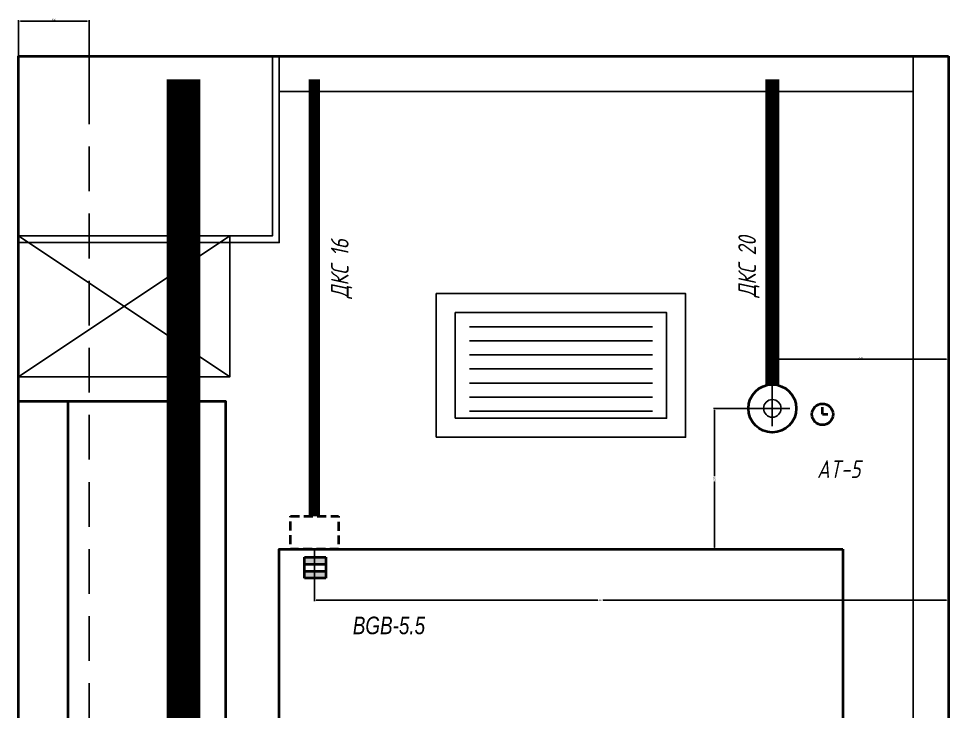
# Model space of a CAD drawing. Header units: millimetres. Extents: x 36689 to 81590, y -49198 to -25401.
# Drawn here: x 54613 to 55933, y -29469 to -28485 of the extents above; entities that cross this region are included whole.
import ezdxf
from ezdxf.enums import TextEntityAlignment as Align

# ---------------------------------------------------------------- set-up
doc = ezdxf.new("R2010")
doc.units = ezdxf.units.MM
doc.header["$PDMODE"] = 34
doc.header["$PDSIZE"] = 25
doc.linetypes.add('DASHED', pattern=[19.05, 12.7, -6.35])
for name, color, linetype in [('01 Черновое', 7, 'Continuous'), ('02 ОВиК', 7, 'Continuous'), ('02 Розетки', 7, 'Continuous'), ('03 Потолок', 7, 'Continuous'), ('04 Лючки', 7, 'Continuous'), ('04 Освещение', 7, 'Continuous'), ('05 Слаботочка', 7, 'Continuous'), ('06 Авт-ка климата', 7, 'Continuous'), ('08 Пож. и техн. сигн.', 7, 'Continuous'), ('10 Перегородки', 7, 'Continuous'), ('11 Привязка размеры', 7, 'Continuous')]:
    doc.layers.add(name, color=color, linetype=linetype)
doc.layers.add('04 Мебель', color=5, linetype='Continuous', true_color=0x0000ff)
doc.styles.add('QCADDimTextStyle', font='txt')
doc.styles.add('textstyle40', font='FreeSerifItalic.ttf', dxfattribs={"width": 0.8})
doc.styles.add('textstyle62', font='', dxfattribs={"width": 0.8})
doc.styles.add('textstyle63', font='', dxfattribs={"width": 0.8})
doc.styles.add('textstyle65', font='', dxfattribs={"width": 0.8})
doc.styles.get('textstyle62').set_extended_font_data('ISOCPEUR', italic=True)
doc.styles.get('textstyle63').set_extended_font_data('ISOCPEUR', italic=True)
doc.styles.get('textstyle65').set_extended_font_data('ISOCPEUR', italic=True)
doc.dimstyles.new('QCADDimStyle', dxfattribs={"dimtxt": 2.5, "dimasz": 2.5, "dimexe": 1.25, "dimexo": 0.625, "dimtad": 1, "dimtoh": 1, "dimdec": 4, "dimzin": 0, "dimdsep": 46, "dimtxsty": 'QCADDimTextStyle', "dimcen": 0.09, "dimadec": 0, "dimazin": 0, "dimtfac": 1, "dimtdec": 4, "dimtofl": 0, "dimtmove": 0, "dimatfit": 3, "dimfxl": 1, "dimtolj": 1, "dimtzin": 0, "dimarcsym": 0})

# ---------------------------------------------------------------- blocks, each defined once
blk = doc.blocks.new('*D52')
at = {"layer": '11 Привязка размеры', "color": 0, "lineweight": -2}
for p, q in [((55682.5, -29038.4), (55599.7, -29038.4)), ((55600.9, -29040.9), (55600.9, -29134.5)), ((55600.9, -29235.9), (55600.9, -29142.2)), ((55782.5, -29238.4), (55599.7, -29238.4))]:
    blk.add_line(p, q, dxfattribs=at)
at = {"layer": '11 Привязка размеры', "color": 0}
for points in [[(55601.3, -29040.9), (55600.5, -29040.9), (55600.9, -29038.4)], [(55600.5, -29235.9), (55601.3, -29235.9), (55600.9, -29238.4)]]:
    blk.add_solid(points, dxfattribs=at)
at = {"layer": 'Defpoints', "color": 0}
for p in [(55683.1, -29038.4), (55600.9, -29238.4), (55783.1, -29238.4)]:
    blk.add_point(p, dxfattribs=at)
at = {"layer": '11 Привязка размеры', "color": 0, "insert": (55600.9, -29138.4), "char_height": 2.5, "attachment_point": 5, "rotation": 90, "style": 'QCADDimTextStyle'}
blk.add_mtext('200', dxfattribs=at)
blk = doc.blocks.new('*D53')
at = {"layer": '11 Привязка размеры', "color": 0, "lineweight": -2}
for p, q in [((55683.1, -29037.8), (55683.1, -28967.2)), ((55685.6, -28968.5), (55930.6, -28968.5)), ((55933.1, -29037.8), (55933.1, -28967.2))]:
    blk.add_line(p, q, dxfattribs=at)
at = {"layer": '11 Привязка размеры', "color": 0}
for points in [[(55685.6, -28968), (55685.6, -28968.9), (55683.1, -28968.5)], [(55930.6, -28968.9), (55930.6, -28968), (55933.1, -28968.5)]]:
    blk.add_solid(points, dxfattribs=at)
at = {"layer": 'Defpoints', "color": 0}
for p in [(55933.1, -28968.5), (55683.1, -29038.4), (55933.1, -29038.4)]:
    blk.add_point(p, dxfattribs=at)
at = {"layer": '11 Привязка размеры', "color": 0, "insert": (55808.1, -28966.6), "char_height": 2.5, "attachment_point": 5, "style": 'QCADDimTextStyle'}
blk.add_mtext('250', dxfattribs=at)
blk = doc.blocks.new('часы')
at = {"color": 0, "lineweight": -2}
for q in [(9893.5, 982.52), (9894.25, 981.52)]:
    blk.add_line((9893.5, 981.52), q, dxfattribs=at)
blk.add_circle((9893.5, 981.52), 1.5, dxfattribs=at)
blk = doc.blocks.new('геркон')
at = {"lineweight": -2}
for points in [[(3, 2), (3, 3), (0, 3), (0, 2)], [(3, 0), (3, 1), (0, 1), (0, 0)]]:
    blk.add_hatch(color=0, dxfattribs=at).paths.add_polyline_path(points, flags=0)
at = {"color": 0, "lineweight": -2}
for p, q in [((0, 0), (0, 3)), ((0, 3), (3, 3)), ((3, 3), (3, 0)), ((0, 2), (3, 2)), ((0, 1), (3, 1)), ((3, 0), (0, 0))]:
    blk.add_line(p, q, dxfattribs=at)
blk = doc.blocks.new('*D54')
at = {"layer": '11 Привязка размеры', "color": 0, "lineweight": -2}
for p, q in [((55033.1, -29239), (55033.1, -29311.8)), ((55933.1, -29239), (55933.1, -29311.8)), ((55035.6, -29310.5), (55435.3, -29310.5)), ((55930.6, -29310.5), (55443, -29310.5))]:
    blk.add_line(p, q, dxfattribs=at)
at = {"layer": '11 Привязка размеры', "color": 0}
for points in [[(55035.6, -29310.1), (55035.6, -29310.9), (55033.1, -29310.5)], [(55930.6, -29310.9), (55930.6, -29310.1), (55933.1, -29310.5)]]:
    blk.add_solid(points, dxfattribs=at)
at = {"layer": 'Defpoints', "color": 0}
for p in [(55033.1, -29238.4), (55933.1, -29238.4), (55933.1, -29310.5)]:
    blk.add_point(p, dxfattribs=at)
at = {"layer": '11 Привязка размеры', "color": 0, "insert": (55439.1, -29310.5), "char_height": 2.5, "attachment_point": 5, "style": 'QCADDimTextStyle'}
blk.add_mtext('900', dxfattribs=at)
blk = doc.blocks.new('*D111')
at = {"layer": '11 Привязка размеры', "color": 0, "lineweight": -2}
for p, q in [((54613.1, -28570.8), (54613.1, -28487.3)), ((54710.6, -28488.5), (54615.6, -28488.5)), ((54713.1, -28570.8), (54713.1, -28487.3))]:
    blk.add_line(p, q, dxfattribs=at)
at = {"layer": '11 Привязка размеры', "color": 0}
for points in [[(54615.6, -28488.1), (54615.6, -28488.9), (54613.1, -28488.5)], [(54710.6, -28488.9), (54710.6, -28488.1), (54713.1, -28488.5)]]:
    blk.add_solid(points, dxfattribs=at)
at = {"layer": 'Defpoints', "color": 0}
for p in [(54613.1, -28488.5), (54613.1, -28571.4), (54713.1, -28571.4)]:
    blk.add_point(p, dxfattribs=at)
at = {"layer": '11 Привязка размеры', "color": 0, "insert": (54663.1, -28486.6), "char_height": 2.5, "attachment_point": 5, "style": 'QCADDimTextStyle'}
blk.add_mtext('100', dxfattribs=at)

msp = doc.modelspace()

# ---------------------------------------------------------------- linework, layer by layer
at = {"layer": '01 Черновое', "lineweight": 40}
for points in [[(55933.11174, -28538.379), (55933.11174, -31338.379), (54613.11174, -31338.379), (54613.11174, -28538.379)], [(55783.11174, -29238.379), (55783.11174, -31338.379), (54983.11174, -31338.379), (54983.11174, -29238.379)]]:
    msp.add_lwpolyline(points, close=True, dxfattribs=at)
at = {"layer": '02 ОВиК', "color": 6, "true_color": 0xff00ff}
for p, q in [((55253.11174, -28922.379), (55513.11174, -28922.379)), ((55253.11174, -28942.379), (55513.11174, -28942.379)), ((55253.11174, -28962.379), (55513.11174, -28962.379)), ((55253.11174, -28982.379), (55513.11174, -28982.379)), ((55253.11174, -29002.379), (55513.11174, -29002.379)), ((55253.11174, -29022.379), (55513.11174, -29022.379)), ((55253.11174, -29042.379), (55513.11174, -29042.379))]:
    msp.add_line(p, q, dxfattribs=at)
msp.add_lwpolyline([(55206.11174, -29079.379), (55206.11174, -28875.379), (55560.11174, -28875.379), (55560.11174, -29079.379)], close=True, dxfattribs=at)
at = {"layer": '02 ОВиК', "color": 6, "true_color": 0xff00ff, "flags": 128}
msp.add_lwpolyline([(55233.11174, -29052.379), (55233.11174, -28902.379), (55533.11174, -28902.379), (55533.11174, -29052.379)], close=True, dxfattribs=at)
at = {"layer": '02 Розетки', "linetype": 'DASHED', "ltscale": 5, "flags": 128}
msp.add_lwpolyline([(54713.11174, -28571.379), (54713.11174, -31208.379, -0.4142135624), (54663.11174, -31258.379), (54663.11174, -31258.379), (54613.11174, -31258.379)], format="xyb", dxfattribs=at)
at = {"layer": '03 Потолок', "color": 1, "lineweight": -2, "true_color": 0xff0000}
msp.add_line((54983.11174, -28588.379), (55883.11174, -28588.379), dxfattribs=at)
at = {"layer": '03 Потолок', "color": 1, "lineweight": -2, "true_color": 0xff0000, "flags": 128}
msp.add_lwpolyline([(54983.11174, -28538.379), (54983.11174, -28802.879), (54613.11174, -28802.879)], dxfattribs=at)
at = {"layer": '03 Потолок', "color": 1, "lineweight": -2, "true_color": 0xff0000}
msp.add_lwpolyline([(54973.61174, -28538.379), (54973.61174, -28793.379), (54613.11174, -28793.379)], dxfattribs=at)
at = {"layer": '04 Лючки', "color": 2, "lineweight": -2, "true_color": 0xffff00}
for p, q in [((54913.11174, -28993.379), (54613.11174, -28793.379)), ((54613.11174, -28993.379), (54913.11174, -28793.379))]:
    msp.add_line(p, q, dxfattribs=at)
msp.add_lwpolyline([(54913.11174, -28793.379), (54913.11174, -28993.379), (54613.11174, -28993.379), (54613.11174, -28793.379)], close=True, dxfattribs=at)
at = {"layer": '04 Мебель', "lineweight": 40}
msp.add_line((54683.11174, -29028.379), (54613.11174, -29028.379), dxfattribs=at)
at = {"layer": '04 Мебель', "lineweight": 40, "flags": 128}
for points in [[(54683.11174, -29878.379), (54613.11174, -29878.379), (54613.11174, -29028.379)], [(54683.11174, -29028.379), (54683.11174, -29878.379), (54907.11174, -29878.379), (54907.11174, -29028.379), (54683.11174, -29028.379)]]:
    msp.add_lwpolyline(points, dxfattribs=at)
at = {"layer": '04 Освещение', "color": 111, "true_color": 0x7fffbf}
msp.add_lwpolyline([(54847.11174, -30388.26634, 16, 16, 0), (54847.11174, -28571.379, 16, 16, 0)], format="xyseb", dxfattribs=at)
at = {"layer": '04 Освещение', "color": 3, "true_color": 0x00ff00, "flags": 128}
msp.add_lwpolyline([(54863.11174, -30388.26634, 16, 16, 0), (54863.11174, -28571.379, 16, 16, 0)], format="xyseb", dxfattribs=at)
at = {"layer": '05 Слаботочка', "color": 5, "true_color": 0x0000ff, "flags": 128}
msp.add_lwpolyline([(55683.11174, -29004.379, 20, 20, 0), (55683.11174, -28571.379, 20, 20, 0)], format="xyseb", dxfattribs=at)
at = {"layer": '05 Слаботочка', "color": 5, "lineweight": 40, "true_color": 0x0000ff}
msp.add_circle((55683.11174, -29038.379), 34, dxfattribs=at)
at = {"layer": '06 Авт-ка климата', "flags": 128}
msp.add_lwpolyline([(54818.83909, -30383.36355, 16, 16, 0.1703132264), (54831.11174, -30348.379, 16, 16, 0), (54831.11174, -28571.379, 16, 16, 0)], format="xyseb", dxfattribs=at)
at = {"layer": '08 Пож. и техн. сигн.', "flags": 128}
msp.add_lwpolyline([(55033.11174, -29191.379, 16, 16, 0), (55033.11174, -28571.379, 16, 16, 0)], format="xyseb", dxfattribs=at)
at = {"layer": '08 Пож. и техн. сигн.', "linetype": 'DASHED', "lineweight": 40, "flags": 128}
msp.add_lwpolyline([(54999.11174, -29191.379), (55067.11174, -29191.379), (55067.11174, -29238.379), (54999.11174, -29238.379)], close=True, dxfattribs=at)
at = {"layer": '10 Перегородки', "color": 3, "linetype": 'Continuous', "ltscale": 10, "true_color": 0x00ff00}
msp.add_line((55883.11174, -28538.379), (55883.11174, -31338.379), dxfattribs=at)
at = {"layer": '11 Привязка размеры', "lineweight": -2}
msp.add_point((55683.11174, -29038.379), dxfattribs=at)

# ---------------------------------------------------------------- block references
at = {"layer": '05 Слаботочка', "color": 5, "lineweight": 40, "true_color": 0x0000ff, "xscale": 10, "yscale": 10, "zscale": 10}
msp.add_blockref('часы', (-43180.69719, -38861.97957), dxfattribs=at)
at = {"layer": '08 Пож. и техн. сигн.', "lineweight": 40, "xscale": 10, "yscale": 10, "zscale": 10}
msp.add_blockref('геркон', (55019.19058, -29279.4219), dxfattribs=at)

# ---------------------------------------------------------------- texts
at = {"layer": '05 Слаботочка', "linetype": 'Continuous', "style": 'textstyle62', "width": 0.8}
msp.add_text('AT-5', height=25, dxfattribs=at).set_placement((55808.5477, -29137.14028), align=Align.RIGHT)
at = {"layer": '05 Слаботочка', "color": 5, "true_color": 0x0000ff, "insert": (55634.86464, -28880.74701), "char_height": 25, "width": 270.3128547, "attachment_point": 1, "rotation": 90, "style": 'textstyle63'}
msp.add_mtext('{ДКС 20}', dxfattribs=at)
at = {"layer": '08 Пож. и техн. сигн.', "linetype": 'Continuous', "style": 'textstyle40', "width": 0.8}
msp.add_text('BGB-5.5', height=25, dxfattribs=at).set_placement((55190.16037, -29358.94781), align=Align.RIGHT)
at = {"layer": '08 Пож. и техн. сигн.', "insert": (55086.74121, -28882.08043), "char_height": 25, "width": 270.3128547, "attachment_point": 7, "rotation": 90, "style": 'textstyle65'}
msp.add_mtext('{ДКС 16}', dxfattribs=at)

# ---------------------------------------------------------------- dimensions: what is measured, and where the dimension line sits
at = {"layer": '11 Привязка размеры'}
for base, p1, p2, picture, middle in [((54613.11174, -28488.51358), (54713.11174, -28571.379), (54613.11174, -28571.379), '*D111', (54663.11174, -28486.63858)), ((55933.11174, -28968.45463), (55683.11174, -29038.379), (55933.11174, -29038.379), '*D53', (55808.11174, -28966.57963))]:
    dim = msp.add_linear_dim(base=base, p1=p1, p2=p2, dimstyle='QCADDimStyle', override={"dimtxt": 2.5, "dimasz": 2.5, "dimexe": 1.25, "dimexo": 0.625, "dimgap": 0.625, "dimtad": 1, "dimtih": 0, "dimtoh": 0, "dimdec": 2, "dimzin": 8, "dimdsep": 44, "dimcen": 2.5, "dimclrd": 0, "dimclre": 0, "dimclrt": 0, "dimtdec": 2, "dimtofl": 1, "dimtmove": 2, "dimfxl": 1, "dimfxlon": 0, "dimtolj": 0, "dimtzin": 8}, dxfattribs=at)
    dim.commit()
    dim.dimension.update_dxf_attribs({"geometry": picture, "text_midpoint": middle})
dim = msp.add_linear_dim(base=(55600.91591, -29238.379), p1=(55683.11174, -29038.379), p2=(55783.11174, -29238.379), angle=90, dimstyle='QCADDimStyle', override={"dimtxt": 2.5, "dimasz": 2.5, "dimexe": 1.25, "dimexo": 0.625, "dimgap": 0.625, "dimtad": 1, "dimtih": 0, "dimtoh": 0, "dimdec": 2, "dimzin": 8, "dimdsep": 44, "dimcen": 2.5, "dimclrd": 0, "dimclre": 0, "dimclrt": 0, "dimtdec": 2, "dimtofl": 1, "dimtmove": 2, "dimfxl": 1, "dimfxlon": 0, "dimtolj": 0, "dimtzin": 8}, dxfattribs=at)
dim.commit()
dim.dimension.update_dxf_attribs({"geometry": '*D52', "text_midpoint": (55600.91591, -29138.379), "dimtype": 160})
dim = msp.add_linear_dim(base=(55933.11174, -29310.53123), p1=(55033.11174, -29238.379), p2=(55933.11174, -29238.379), dimstyle='QCADDimStyle', override={"dimtxt": 2.5, "dimasz": 2.5, "dimexe": 1.25, "dimexo": 0.625, "dimgap": 0.625, "dimtad": 1, "dimtih": 0, "dimtoh": 0, "dimdec": 2, "dimzin": 8, "dimdsep": 44, "dimcen": 2.5, "dimclrd": 0, "dimclre": 0, "dimclrt": 0, "dimtdec": 2, "dimtofl": 1, "dimtmove": 2, "dimfxl": 1, "dimfxlon": 0, "dimtolj": 0, "dimtzin": 8}, dxfattribs=at)
dim.commit()
dim.dimension.update_dxf_attribs({"geometry": '*D54', "text_midpoint": (55439.11364, -29310.53123), "dimtype": 160})

doc.saveas('drawing.dxf')
